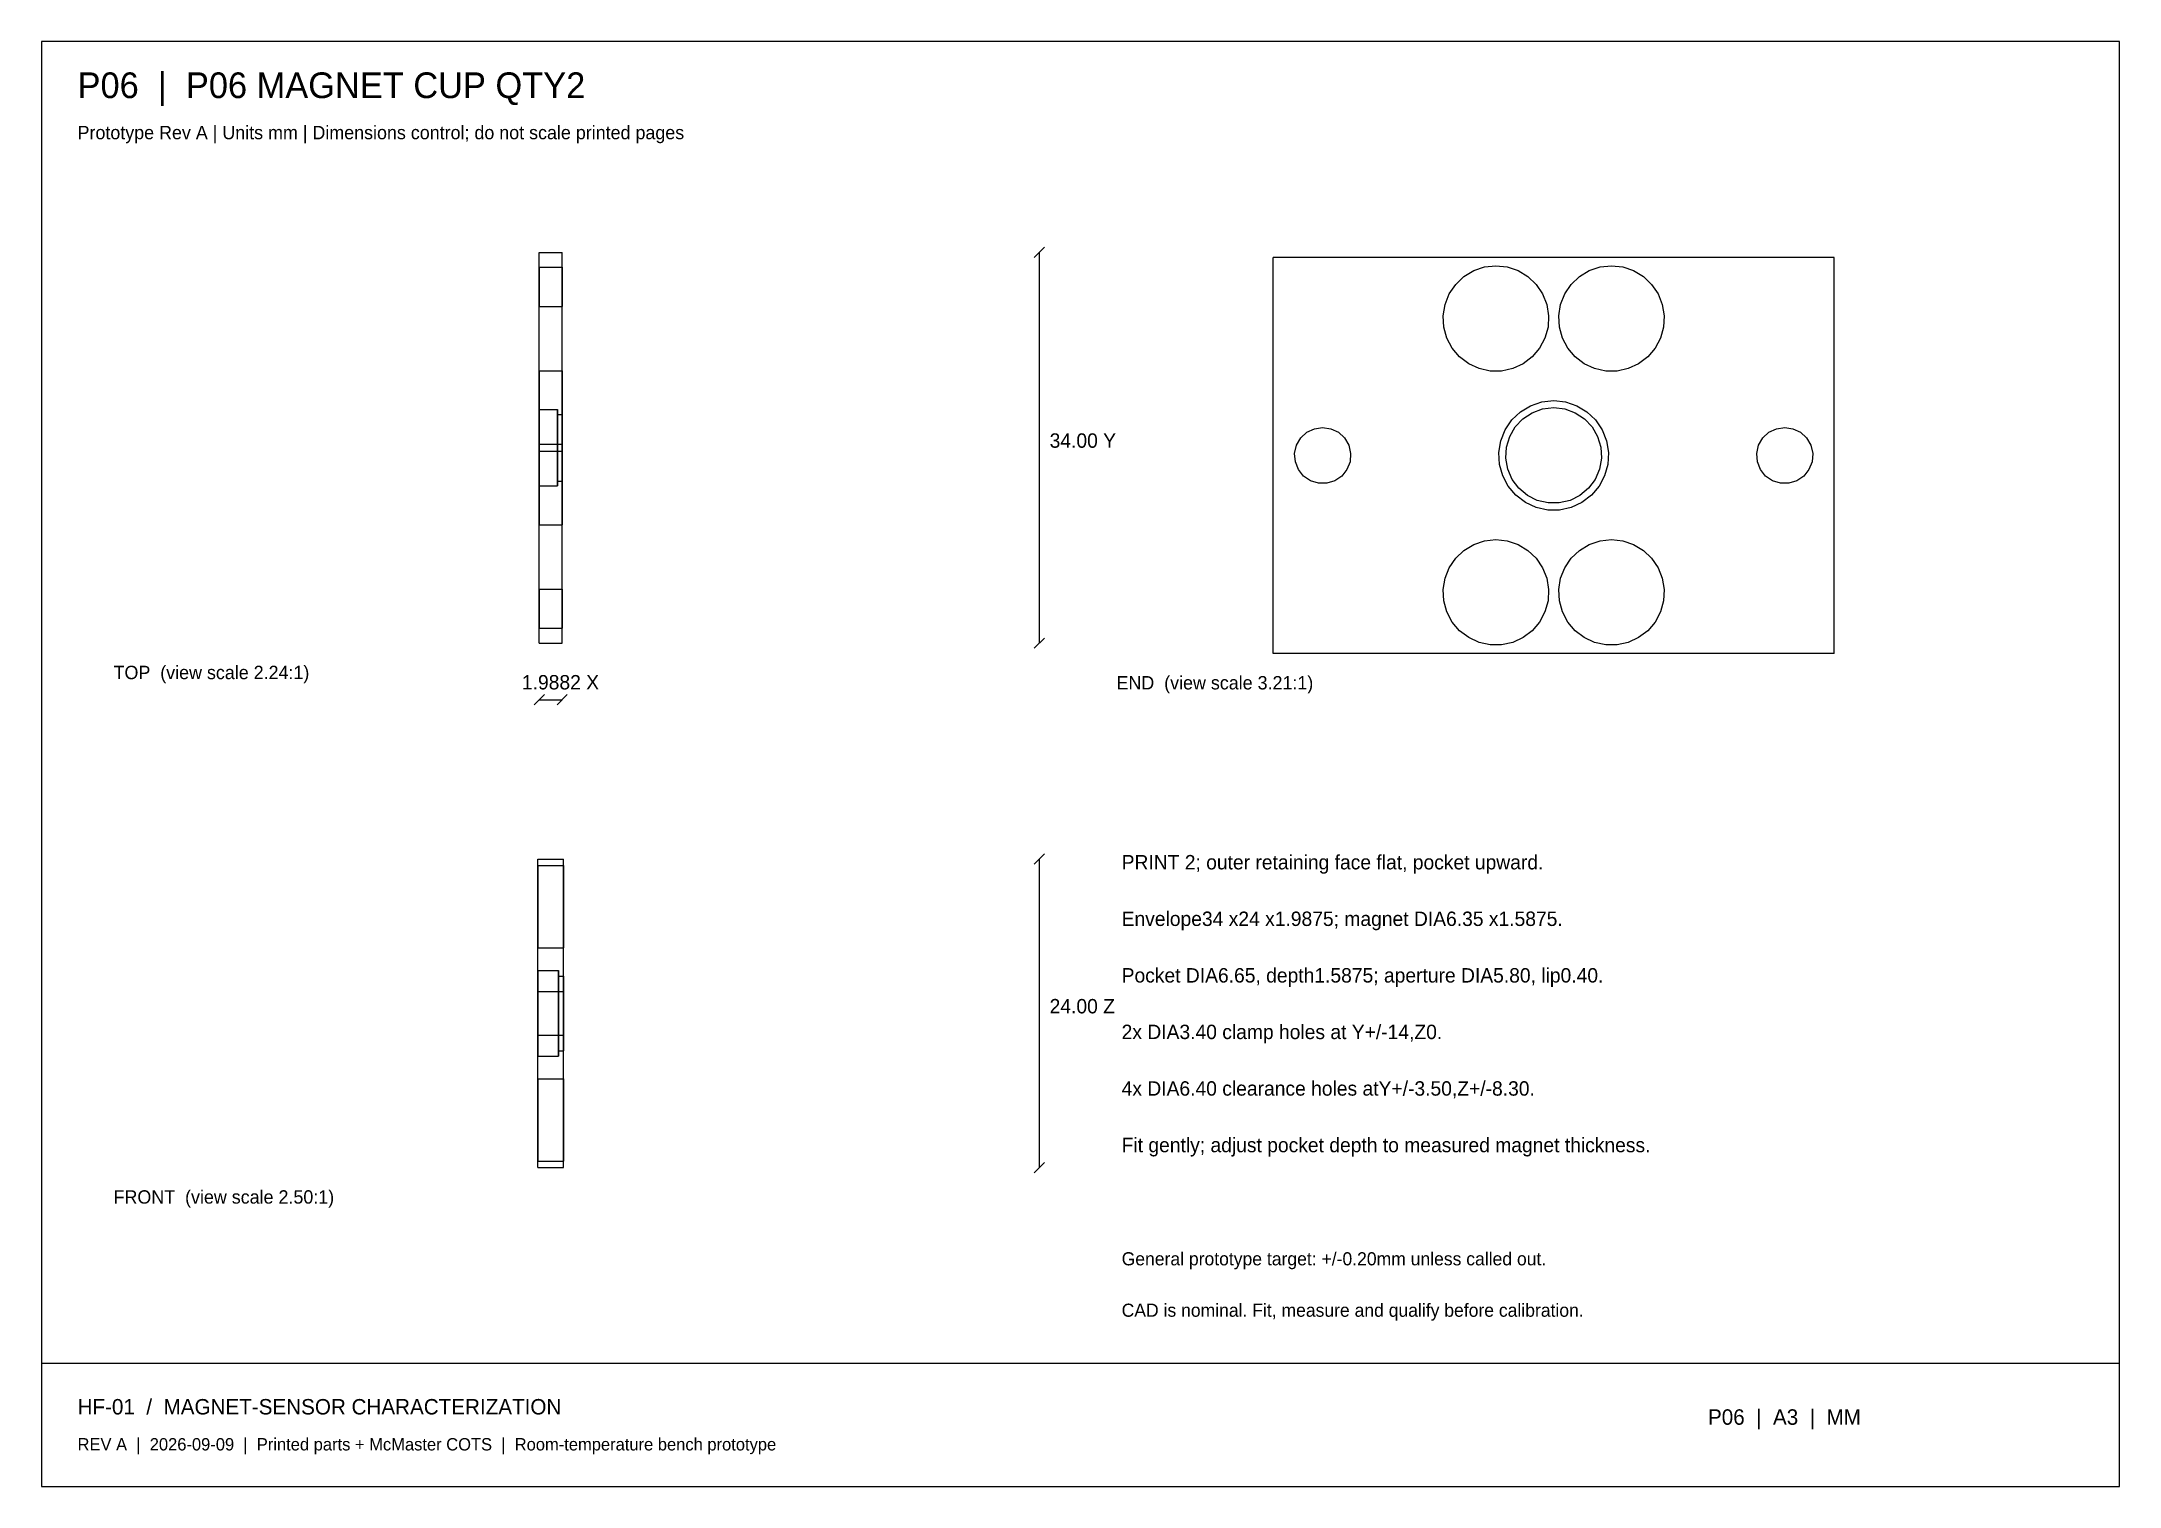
# Model space of a CAD drawing. Header units: millimetres. Extents: x 8 to 412, y 8 to 289.
import ezdxf

# ---------------------------------------------------------------- set-up
doc = ezdxf.new("R2010")
doc.units = ezdxf.units.MM
for name, color, linetype in [('DIM', 4, 'Continuous'), ('HIDDEN', 8, 'Continuous'), ('OUTLINE', 7, 'Continuous'), ('TEXT', 7, 'Continuous')]:
    doc.layers.add(name, color=color, linetype=linetype)

msp = doc.modelspace()

# ---------------------------------------------------------------- linework, layer by layer
at = {"layer": 'DIM'}
for points in [[(201, 247), (203, 249)], [(202, 172), (202, 248)], [(201, 171), (203, 173)], [(103.78, 160), (105.78, 162)], [(108.22, 160), (110.22, 162)], [(104.78, 161), (109.22, 161)], [(201, 129), (203, 131)], [(202, 70), (202, 130)], [(201, 69), (203, 71)]]:
    msp.add_lwpolyline(points, dxfattribs=at)
at = {"layer": 'HIDDEN'}
for points in [[(104.78, 172), (104.78, 248)], [(104.78, 248), (109.22, 248)], [(109.22, 172), (109.22, 248)], [(356.54, 247), (247.46, 247)], [(247.46, 170), (247.46, 247)], [(356.54, 170), (356.54, 247)], [(104.78, 237.49), (104.78, 237.59), (104.78, 237.87), (104.78, 238.32), (104.78, 238.92), (104.78, 239.65), (104.78, 240.45), (104.78, 241.29), (104.78, 242.14), (104.78, 242.94), (104.78, 243.66), (104.78, 244.27), (104.78, 244.72), (104.78, 245), (104.78, 245.09)], [(104.78, 245.09), (104.78, 245.07), (104.78, 245), (104.78, 244.88), (104.78, 244.72), (104.78, 244.51), (104.78, 244.27), (104.78, 243.98), (104.78, 243.66), (104.78, 243.32), (104.78, 242.94), (104.78, 242.55), (104.78, 242.14), (104.78, 241.72), (104.78, 241.29)], [(104.78, 245.09), (109.22, 245.09)], [(109.22, 237.49), (109.22, 237.59), (109.22, 237.87), (109.22, 238.32), (109.22, 238.92), (109.22, 239.65), (109.22, 240.45), (109.22, 241.29), (109.22, 242.14), (109.22, 242.94), (109.22, 243.66), (109.22, 244.27), (109.22, 244.72), (109.22, 245), (109.22, 245.09)], [(109.22, 245.09), (109.22, 245.07), (109.22, 245), (109.22, 244.88), (109.22, 244.72), (109.22, 244.51), (109.22, 244.27), (109.22, 243.98), (109.22, 243.66), (109.22, 243.32), (109.22, 242.94), (109.22, 242.55), (109.22, 242.14), (109.22, 241.72), (109.22, 241.29)], [(290.77, 245.4), (292.98, 245.16), (295.08, 244.45), (296.98, 243.3), (298.6, 241.78), (299.84, 239.94), (300.66, 237.88), (301.02, 235.68), (300.9, 233.47), (300.31, 231.33), (299.27, 229.37), (297.83, 227.68), (296.06, 226.33), (294.05, 225.4), (291.88, 224.92), (289.66, 224.92), (287.49, 225.4), (285.48, 226.33), (283.71, 227.68), (282.27, 229.37), (281.23, 231.33), (280.64, 233.47), (280.52, 235.68), (280.88, 237.88), (281.7, 239.94), (282.95, 241.78), (284.56, 243.3), (286.46, 244.45), (288.56, 245.16), (290.77, 245.4)], [(313.23, 245.4), (315.44, 245.16), (317.54, 244.45), (319.44, 243.3), (321.05, 241.78), (322.3, 239.94), (323.12, 237.88), (323.48, 235.68), (323.36, 233.47), (322.77, 231.33), (321.73, 229.37), (320.29, 227.68), (318.52, 226.33), (316.51, 225.4), (314.34, 224.92), (312.12, 224.92), (309.95, 225.4), (307.94, 226.33), (306.17, 227.68), (304.73, 229.37), (303.69, 231.33), (303.1, 233.47), (302.98, 235.68), (303.34, 237.88), (304.16, 239.94), (305.4, 241.78), (307.02, 243.3), (308.92, 244.45), (311.02, 245.16), (313.23, 245.4)], [(104.78, 241.29), (104.78, 240.87), (104.78, 240.45), (104.78, 240.04), (104.78, 239.65), (104.78, 239.27), (104.78, 238.92), (104.78, 238.61), (104.78, 238.32), (104.78, 238.08), (104.78, 237.87), (104.78, 237.71), (104.78, 237.59), (104.78, 237.52), (104.78, 237.49)], [(109.22, 241.29), (109.22, 240.87), (109.22, 240.45), (109.22, 240.04), (109.22, 239.65), (109.22, 239.27), (109.22, 238.92), (109.22, 238.61), (109.22, 238.32), (109.22, 238.08), (109.22, 237.87), (109.22, 237.71), (109.22, 237.59), (109.22, 237.52), (109.22, 237.49)], [(104.78, 237.49), (109.22, 237.49)], [(104.78, 210.67), (104.78, 210.85), (104.78, 211.38), (104.78, 212.23), (104.78, 213.36), (104.78, 214.72), (104.78, 216.23), (104.78, 217.82), (104.78, 219.42), (104.78, 220.93), (104.78, 222.28), (104.78, 223.42), (104.78, 224.27), (104.78, 224.8), (104.78, 224.98)], [(104.78, 224.98), (104.78, 224.93), (104.78, 224.8), (104.78, 224.58), (104.78, 224.27), (104.78, 223.88), (104.78, 223.42), (104.78, 222.88), (104.78, 222.28), (104.78, 221.63), (104.78, 220.93), (104.78, 220.19), (104.78, 219.42), (104.78, 218.62), (104.78, 217.82)], [(104.78, 210.67), (104.78, 210.85), (104.78, 211.38), (104.78, 212.23), (104.78, 213.36), (104.78, 214.72), (104.78, 216.23), (104.78, 217.82), (104.78, 219.42), (104.78, 220.93), (104.78, 222.28), (104.78, 223.42), (104.78, 224.27), (104.78, 224.8), (104.78, 224.98)], [(104.78, 224.98), (104.78, 224.93), (104.78, 224.8), (104.78, 224.58), (104.78, 224.27), (104.78, 223.88), (104.78, 223.42), (104.78, 222.88), (104.78, 222.28), (104.78, 221.63), (104.78, 220.93), (104.78, 220.19), (104.78, 219.42), (104.78, 218.62), (104.78, 217.82)], [(104.78, 224.98), (109.22, 224.98)], [(104.78, 224.98), (109.22, 224.98)], [(109.22, 210.67), (109.22, 210.85), (109.22, 211.38), (109.22, 212.23), (109.22, 213.36), (109.22, 214.72), (109.22, 216.23), (109.22, 217.82), (109.22, 219.42), (109.22, 220.93), (109.22, 222.28), (109.22, 223.42), (109.22, 224.27), (109.22, 224.8), (109.22, 224.98)], [(109.22, 224.98), (109.22, 224.93), (109.22, 224.8), (109.22, 224.58), (109.22, 224.27), (109.22, 223.88), (109.22, 223.42), (109.22, 222.88), (109.22, 222.28), (109.22, 221.63), (109.22, 220.93), (109.22, 220.19), (109.22, 219.42), (109.22, 218.62), (109.22, 217.82)], [(109.22, 210.67), (109.22, 210.85), (109.22, 211.38), (109.22, 212.23), (109.22, 213.36), (109.22, 214.72), (109.22, 216.23), (109.22, 217.82), (109.22, 219.42), (109.22, 220.93), (109.22, 222.28), (109.22, 223.42), (109.22, 224.27), (109.22, 224.8), (109.22, 224.98)], [(109.22, 224.98), (109.22, 224.93), (109.22, 224.8), (109.22, 224.58), (109.22, 224.27), (109.22, 223.88), (109.22, 223.42), (109.22, 222.88), (109.22, 222.28), (109.22, 221.63), (109.22, 220.93), (109.22, 220.19), (109.22, 219.42), (109.22, 218.62), (109.22, 217.82)], [(302, 219.17), (304.29, 218.92), (306.48, 218.18), (308.46, 216.99), (310.13, 215.41), (311.43, 213.5), (312.28, 211.35), (312.65, 209.08), (312.53, 206.77), (311.91, 204.55), (310.83, 202.51), (309.34, 200.76), (307.5, 199.36), (305.41, 198.39), (303.15, 197.89), (300.85, 197.89), (298.59, 198.39), (296.5, 199.36), (294.66, 200.76), (293.17, 202.51), (292.09, 204.55), (291.47, 206.77), (291.35, 209.08), (291.72, 211.35), (292.57, 213.5), (293.87, 215.41), (295.54, 216.99), (297.52, 218.18), (299.71, 218.92), (302, 219.17)], [(104.78, 217.82), (104.78, 217.02), (104.78, 216.23), (104.78, 215.46), (104.78, 214.72), (104.78, 214.02), (104.78, 213.36), (104.78, 212.77), (104.78, 212.23), (104.78, 211.77), (104.78, 211.38), (104.78, 211.07), (104.78, 210.85), (104.78, 210.72), (104.78, 210.67)], [(104.78, 217.82), (104.78, 217.02), (104.78, 216.23), (104.78, 215.46), (104.78, 214.72), (104.78, 214.02), (104.78, 213.36), (104.78, 212.77), (104.78, 212.23), (104.78, 211.77), (104.78, 211.38), (104.78, 211.07), (104.78, 210.85), (104.78, 210.72), (104.78, 210.67)], [(104.78, 202.57), (104.78, 202.75), (104.78, 203.3), (104.78, 204.19), (104.78, 205.37), (104.78, 206.78), (104.78, 208.35), (104.78, 210), (104.78, 211.65), (104.78, 213.22), (104.78, 214.63), (104.78, 215.81), (104.78, 216.7), (104.78, 217.25), (104.78, 217.43)], [(104.78, 217.43), (104.78, 217.39), (104.78, 217.25), (104.78, 217.02), (104.78, 216.7), (104.78, 216.29), (104.78, 215.81), (104.78, 215.26), (104.78, 214.63), (104.78, 213.95), (104.78, 213.22), (104.78, 212.45), (104.78, 211.65), (104.78, 210.83), (104.78, 210)], [(104.78, 217.43), (108.33, 217.43)], [(108.33, 202.57), (108.33, 202.75), (108.33, 203.3), (108.33, 204.19), (108.33, 205.37), (108.33, 206.78), (108.33, 208.35), (108.33, 210), (108.33, 211.65), (108.33, 213.22), (108.33, 214.63), (108.33, 215.81), (108.33, 216.7), (108.33, 217.25), (108.33, 217.43)], [(108.33, 217.43), (108.33, 217.39), (108.33, 217.25), (108.33, 217.02), (108.33, 216.7), (108.33, 216.29), (108.33, 215.81), (108.33, 215.26), (108.33, 214.63), (108.33, 213.95), (108.33, 213.22), (108.33, 212.45), (108.33, 211.65), (108.33, 210.83), (108.33, 210)], [(108.33, 203.52), (108.33, 203.68), (108.33, 204.16), (108.33, 204.93), (108.33, 205.96), (108.33, 207.19), (108.33, 208.56), (108.33, 210), (108.33, 211.44), (108.33, 212.81), (108.33, 214.04), (108.33, 215.07), (108.33, 215.84), (108.33, 216.32), (108.33, 216.48)], [(108.33, 216.48), (108.33, 216.44), (108.33, 216.32), (108.33, 216.12), (108.33, 215.84), (108.33, 215.49), (108.33, 215.07), (108.33, 214.58), (108.33, 214.04), (108.33, 213.45), (108.33, 212.81), (108.33, 212.14), (108.33, 211.44), (108.33, 210.73), (108.33, 210)], [(108.33, 216.48), (109.22, 216.48)], [(109.22, 217.82), (109.22, 217.02), (109.22, 216.23), (109.22, 215.46), (109.22, 214.72), (109.22, 214.02), (109.22, 213.36), (109.22, 212.77), (109.22, 212.23), (109.22, 211.77), (109.22, 211.38), (109.22, 211.07), (109.22, 210.85), (109.22, 210.72), (109.22, 210.67)], [(109.22, 217.82), (109.22, 217.02), (109.22, 216.23), (109.22, 215.46), (109.22, 214.72), (109.22, 214.02), (109.22, 213.36), (109.22, 212.77), (109.22, 212.23), (109.22, 211.77), (109.22, 211.38), (109.22, 211.07), (109.22, 210.85), (109.22, 210.72), (109.22, 210.67)], [(109.22, 203.52), (109.22, 203.68), (109.22, 204.16), (109.22, 204.93), (109.22, 205.96), (109.22, 207.19), (109.22, 208.56), (109.22, 210), (109.22, 211.44), (109.22, 212.81), (109.22, 214.04), (109.22, 215.07), (109.22, 215.84), (109.22, 216.32), (109.22, 216.48)], [(109.22, 216.48), (109.22, 216.44), (109.22, 216.32), (109.22, 216.12), (109.22, 215.84), (109.22, 215.49), (109.22, 215.07), (109.22, 214.58), (109.22, 214.04), (109.22, 213.45), (109.22, 212.81), (109.22, 212.14), (109.22, 211.44), (109.22, 210.73), (109.22, 210)], [(302, 217.8), (304.15, 217.55), (306.18, 216.81), (307.98, 215.63), (309.46, 214.06), (310.54, 212.19), (311.16, 210.12), (311.29, 207.96), (310.91, 205.83), (310.06, 203.85), (308.77, 202.12), (307.11, 200.73), (305.18, 199.76), (303.08, 199.26), (300.92, 199.26), (298.82, 199.76), (296.89, 200.73), (295.23, 202.12), (293.94, 203.85), (293.09, 205.83), (292.71, 207.96), (292.84, 210.12), (293.46, 212.19), (294.54, 214.06), (296.02, 215.63), (297.82, 216.81), (299.85, 217.55), (302, 217.8)], [(104.78, 210.67), (109.22, 210.67)], [(104.78, 210.67), (109.22, 210.67)], [(257.08, 213.95), (258.69, 213.71), (260.16, 213.01), (261.35, 211.9), (262.16, 210.49), (262.52, 208.91), (262.4, 207.29), (261.81, 205.77), (260.79, 204.5), (259.45, 203.59), (257.9, 203.11), (256.27, 203.11), (254.72, 203.59), (253.37, 204.5), (252.36, 205.77), (251.77, 207.29), (251.64, 208.91), (252.01, 210.49), (252.82, 211.9), (254.01, 213.01), (255.48, 213.71), (257.08, 213.95)], [(346.92, 213.95), (348.52, 213.71), (349.99, 213.01), (351.18, 211.9), (351.99, 210.49), (352.36, 208.91), (352.23, 207.29), (351.64, 205.77), (350.63, 204.5), (349.28, 203.59), (347.73, 203.11), (346.1, 203.11), (344.55, 203.59), (343.21, 204.5), (342.19, 205.77), (341.6, 207.29), (341.48, 208.91), (341.84, 210.49), (342.65, 211.9), (343.84, 213.01), (345.31, 213.71), (346.92, 213.95)], [(104.78, 210), (104.78, 209.17), (104.78, 208.35), (104.78, 207.55), (104.78, 206.78), (104.78, 206.05), (104.78, 205.37), (104.78, 204.74), (104.78, 204.19), (104.78, 203.71), (104.78, 203.3), (104.78, 202.98), (104.78, 202.75), (104.78, 202.61), (104.78, 202.57)], [(104.78, 195.02), (104.78, 195.2), (104.78, 195.73), (104.78, 196.58), (104.78, 197.72), (104.78, 199.07), (104.78, 200.58), (104.78, 202.18), (104.78, 203.77), (104.78, 205.28), (104.78, 206.64), (104.78, 207.77), (104.78, 208.62), (104.78, 209.15), (104.78, 209.33)], [(104.78, 209.33), (104.78, 209.28), (104.78, 209.15), (104.78, 208.93), (104.78, 208.62), (104.78, 208.23), (104.78, 207.77), (104.78, 207.23), (104.78, 206.64), (104.78, 205.98), (104.78, 205.28), (104.78, 204.54), (104.78, 203.77), (104.78, 202.98), (104.78, 202.18)], [(104.78, 195.02), (104.78, 195.2), (104.78, 195.73), (104.78, 196.58), (104.78, 197.72), (104.78, 199.07), (104.78, 200.58), (104.78, 202.18), (104.78, 203.77), (104.78, 205.28), (104.78, 206.64), (104.78, 207.77), (104.78, 208.62), (104.78, 209.15), (104.78, 209.33)], [(104.78, 209.33), (104.78, 209.28), (104.78, 209.15), (104.78, 208.93), (104.78, 208.62), (104.78, 208.23), (104.78, 207.77), (104.78, 207.23), (104.78, 206.64), (104.78, 205.98), (104.78, 205.28), (104.78, 204.54), (104.78, 203.77), (104.78, 202.98), (104.78, 202.18)], [(104.78, 209.33), (109.22, 209.33)], [(104.78, 209.33), (109.22, 209.33)], [(108.33, 210), (108.33, 209.17), (108.33, 208.35), (108.33, 207.55), (108.33, 206.78), (108.33, 206.05), (108.33, 205.37), (108.33, 204.74), (108.33, 204.19), (108.33, 203.71), (108.33, 203.3), (108.33, 202.98), (108.33, 202.75), (108.33, 202.61), (108.33, 202.57)], [(108.33, 210), (108.33, 209.27), (108.33, 208.56), (108.33, 207.86), (108.33, 207.19), (108.33, 206.55), (108.33, 205.96), (108.33, 205.42), (108.33, 204.93), (108.33, 204.51), (108.33, 204.16), (108.33, 203.88), (108.33, 203.68), (108.33, 203.56), (108.33, 203.52)], [(109.22, 210), (109.22, 209.27), (109.22, 208.56), (109.22, 207.86), (109.22, 207.19), (109.22, 206.55), (109.22, 205.96), (109.22, 205.42), (109.22, 204.93), (109.22, 204.51), (109.22, 204.16), (109.22, 203.88), (109.22, 203.68), (109.22, 203.56), (109.22, 203.52)], [(109.22, 195.02), (109.22, 195.2), (109.22, 195.73), (109.22, 196.58), (109.22, 197.72), (109.22, 199.07), (109.22, 200.58), (109.22, 202.18), (109.22, 203.77), (109.22, 205.28), (109.22, 206.64), (109.22, 207.77), (109.22, 208.62), (109.22, 209.15), (109.22, 209.33)], [(109.22, 209.33), (109.22, 209.28), (109.22, 209.15), (109.22, 208.93), (109.22, 208.62), (109.22, 208.23), (109.22, 207.77), (109.22, 207.23), (109.22, 206.64), (109.22, 205.98), (109.22, 205.28), (109.22, 204.54), (109.22, 203.77), (109.22, 202.98), (109.22, 202.18)], [(109.22, 195.02), (109.22, 195.2), (109.22, 195.73), (109.22, 196.58), (109.22, 197.72), (109.22, 199.07), (109.22, 200.58), (109.22, 202.18), (109.22, 203.77), (109.22, 205.28), (109.22, 206.64), (109.22, 207.77), (109.22, 208.62), (109.22, 209.15), (109.22, 209.33)], [(109.22, 209.33), (109.22, 209.28), (109.22, 209.15), (109.22, 208.93), (109.22, 208.62), (109.22, 208.23), (109.22, 207.77), (109.22, 207.23), (109.22, 206.64), (109.22, 205.98), (109.22, 205.28), (109.22, 204.54), (109.22, 203.77), (109.22, 202.98), (109.22, 202.18)], [(104.78, 202.57), (108.33, 202.57)], [(104.78, 202.18), (104.78, 201.38), (104.78, 200.58), (104.78, 199.81), (104.78, 199.07), (104.78, 198.37), (104.78, 197.72), (104.78, 197.12), (104.78, 196.58), (104.78, 196.12), (104.78, 195.73), (104.78, 195.42), (104.78, 195.2), (104.78, 195.07), (104.78, 195.02)], [(104.78, 202.18), (104.78, 201.38), (104.78, 200.58), (104.78, 199.81), (104.78, 199.07), (104.78, 198.37), (104.78, 197.72), (104.78, 197.12), (104.78, 196.58), (104.78, 196.12), (104.78, 195.73), (104.78, 195.42), (104.78, 195.2), (104.78, 195.07), (104.78, 195.02)], [(108.33, 203.52), (109.22, 203.52)], [(109.22, 202.18), (109.22, 201.38), (109.22, 200.58), (109.22, 199.81), (109.22, 199.07), (109.22, 198.37), (109.22, 197.72), (109.22, 197.12), (109.22, 196.58), (109.22, 196.12), (109.22, 195.73), (109.22, 195.42), (109.22, 195.2), (109.22, 195.07), (109.22, 195.02)], [(109.22, 202.18), (109.22, 201.38), (109.22, 200.58), (109.22, 199.81), (109.22, 199.07), (109.22, 198.37), (109.22, 197.72), (109.22, 197.12), (109.22, 196.58), (109.22, 196.12), (109.22, 195.73), (109.22, 195.42), (109.22, 195.2), (109.22, 195.07), (109.22, 195.02)], [(104.78, 195.02), (109.22, 195.02)], [(104.78, 195.02), (109.22, 195.02)], [(290.77, 192.14), (292.98, 191.9), (295.08, 191.19), (296.98, 190.04), (298.6, 188.52), (299.84, 186.68), (300.66, 184.62), (301.02, 182.43), (300.9, 180.21), (300.31, 178.07), (299.27, 176.11), (297.83, 174.42), (296.06, 173.07), (294.05, 172.14), (291.88, 171.66), (289.66, 171.66), (287.49, 172.14), (285.48, 173.07), (283.71, 174.42), (282.27, 176.11), (281.23, 178.07), (280.64, 180.21), (280.52, 182.43), (280.88, 184.62), (281.7, 186.68), (282.95, 188.52), (284.56, 190.04), (286.46, 191.19), (288.56, 191.9), (290.77, 192.14)], [(313.23, 192.14), (315.44, 191.9), (317.54, 191.19), (319.44, 190.04), (321.05, 188.52), (322.3, 186.68), (323.12, 184.62), (323.48, 182.43), (323.36, 180.21), (322.77, 178.07), (321.73, 176.11), (320.29, 174.42), (318.52, 173.07), (316.51, 172.14), (314.34, 171.66), (312.12, 171.66), (309.95, 172.14), (307.94, 173.07), (306.17, 174.42), (304.73, 176.11), (303.69, 178.07), (303.1, 180.21), (302.98, 182.43), (303.34, 184.62), (304.16, 186.68), (305.4, 188.52), (307.02, 190.04), (308.92, 191.19), (311.02, 191.9), (313.23, 192.14)], [(104.78, 174.91), (104.78, 175), (104.78, 175.28), (104.78, 175.73), (104.78, 176.34), (104.78, 177.06), (104.78, 177.86), (104.78, 178.71), (104.78, 179.55), (104.78, 180.35), (104.78, 181.08), (104.78, 181.68), (104.78, 182.13), (104.78, 182.41), (104.78, 182.51)], [(104.78, 182.51), (104.78, 182.48), (104.78, 182.41), (104.78, 182.29), (104.78, 182.13), (104.78, 181.92), (104.78, 181.68), (104.78, 181.39), (104.78, 181.08), (104.78, 180.73), (104.78, 180.35), (104.78, 179.96), (104.78, 179.55), (104.78, 179.13), (104.78, 178.71)], [(104.78, 182.51), (109.22, 182.51)], [(109.22, 174.91), (109.22, 175), (109.22, 175.28), (109.22, 175.73), (109.22, 176.34), (109.22, 177.06), (109.22, 177.86), (109.22, 178.71), (109.22, 179.55), (109.22, 180.35), (109.22, 181.08), (109.22, 181.68), (109.22, 182.13), (109.22, 182.41), (109.22, 182.51)], [(109.22, 182.51), (109.22, 182.48), (109.22, 182.41), (109.22, 182.29), (109.22, 182.13), (109.22, 181.92), (109.22, 181.68), (109.22, 181.39), (109.22, 181.08), (109.22, 180.73), (109.22, 180.35), (109.22, 179.96), (109.22, 179.55), (109.22, 179.13), (109.22, 178.71)], [(104.78, 178.71), (104.78, 178.28), (104.78, 177.86), (104.78, 177.45), (104.78, 177.06), (104.78, 176.68), (104.78, 176.34), (104.78, 176.02), (104.78, 175.73), (104.78, 175.49), (104.78, 175.28), (104.78, 175.12), (104.78, 175), (104.78, 174.93), (104.78, 174.91)], [(109.22, 178.71), (109.22, 178.28), (109.22, 177.86), (109.22, 177.45), (109.22, 177.06), (109.22, 176.68), (109.22, 176.34), (109.22, 176.02), (109.22, 175.73), (109.22, 175.49), (109.22, 175.28), (109.22, 175.12), (109.22, 175), (109.22, 174.93), (109.22, 174.91)], [(104.78, 174.91), (109.22, 174.91)], [(104.78, 172), (109.22, 172)], [(356.54, 170), (247.46, 170)], [(104.52, 70), (104.52, 130)], [(104.52, 130), (109.48, 130)], [(109.48, 70), (109.48, 130)], [(104.52, 128.75), (104.52, 128.55), (104.52, 127.96), (104.52, 127), (104.52, 125.74), (104.52, 124.22), (104.52, 122.53), (104.52, 120.75), (104.52, 118.97), (104.52, 117.28), (104.52, 115.76), (104.52, 114.5), (104.52, 113.54), (104.52, 112.95), (104.52, 112.75)], [(104.52, 112.75), (104.52, 112.95), (104.52, 113.54), (104.52, 114.5), (104.52, 115.76), (104.52, 117.28), (104.52, 118.97), (104.52, 120.75), (104.52, 122.53), (104.52, 124.22), (104.52, 125.74), (104.52, 127), (104.52, 127.96), (104.52, 128.55), (104.52, 128.75)], [(104.52, 128.75), (104.52, 128.55), (104.52, 127.96), (104.52, 127), (104.52, 125.74), (104.52, 124.22), (104.52, 122.53), (104.52, 120.75), (104.52, 118.97), (104.52, 117.28), (104.52, 115.76), (104.52, 114.5), (104.52, 113.54), (104.52, 112.95), (104.52, 112.75)], [(104.52, 112.75), (104.52, 112.95), (104.52, 113.54), (104.52, 114.5), (104.52, 115.76), (104.52, 117.28), (104.52, 118.97), (104.52, 120.75), (104.52, 122.53), (104.52, 124.22), (104.52, 125.74), (104.52, 127), (104.52, 127.96), (104.52, 128.55), (104.52, 128.75)], [(104.52, 128.75), (109.48, 128.75)], [(104.52, 128.75), (109.48, 128.75)], [(109.48, 128.75), (109.48, 128.55), (109.48, 127.96), (109.48, 127), (109.48, 125.74), (109.48, 124.22), (109.48, 122.53), (109.48, 120.75), (109.48, 118.97), (109.48, 117.28), (109.48, 115.76), (109.48, 114.5), (109.48, 113.54), (109.48, 112.95), (109.48, 112.75)], [(109.48, 112.75), (109.48, 112.95), (109.48, 113.54), (109.48, 114.5), (109.48, 115.76), (109.48, 117.28), (109.48, 118.97), (109.48, 120.75), (109.48, 122.53), (109.48, 124.22), (109.48, 125.74), (109.48, 127), (109.48, 127.96), (109.48, 128.55), (109.48, 128.75)], [(109.48, 128.75), (109.48, 128.55), (109.48, 127.96), (109.48, 127), (109.48, 125.74), (109.48, 124.22), (109.48, 122.53), (109.48, 120.75), (109.48, 118.97), (109.48, 117.28), (109.48, 115.76), (109.48, 114.5), (109.48, 113.54), (109.48, 112.95), (109.48, 112.75)], [(109.48, 112.75), (109.48, 112.95), (109.48, 113.54), (109.48, 114.5), (109.48, 115.76), (109.48, 117.28), (109.48, 118.97), (109.48, 120.75), (109.48, 122.53), (109.48, 124.22), (109.48, 125.74), (109.48, 127), (109.48, 127.96), (109.48, 128.55), (109.48, 128.75)], [(104.52, 112.75), (109.48, 112.75)], [(104.52, 112.75), (109.48, 112.75)], [(104.52, 108.31), (104.52, 108.1), (104.52, 107.49), (104.52, 106.5), (104.52, 105.18), (104.52, 103.61), (104.52, 101.85), (104.52, 100), (104.52, 98.15), (104.52, 96.39), (104.52, 94.82), (104.52, 93.5), (104.52, 92.51), (104.52, 91.9), (104.52, 91.69)], [(104.52, 91.69), (104.52, 91.9), (104.52, 92.51), (104.52, 93.5), (104.52, 94.82), (104.52, 96.39), (104.52, 98.15), (104.52, 100), (104.52, 101.85), (104.52, 103.61), (104.52, 105.18), (104.52, 106.5), (104.52, 107.49), (104.52, 108.1), (104.52, 108.31)], [(104.52, 108.31), (108.48, 108.31)], [(108.48, 108.31), (108.48, 108.1), (108.48, 107.49), (108.48, 106.5), (108.48, 105.18), (108.48, 103.61), (108.48, 101.85), (108.48, 100), (108.48, 98.15), (108.48, 96.39), (108.48, 94.82), (108.48, 93.5), (108.48, 92.51), (108.48, 91.9), (108.48, 91.69)], [(108.48, 91.69), (108.48, 91.9), (108.48, 92.51), (108.48, 93.5), (108.48, 94.82), (108.48, 96.39), (108.48, 98.15), (108.48, 100), (108.48, 101.85), (108.48, 103.61), (108.48, 105.18), (108.48, 106.5), (108.48, 107.49), (108.48, 108.1), (108.48, 108.31)], [(108.48, 107.25), (108.48, 107.07), (108.48, 106.53), (108.48, 105.67), (108.48, 104.52), (108.48, 103.15), (108.48, 101.61), (108.48, 100), (108.48, 98.39), (108.48, 96.85), (108.48, 95.48), (108.48, 94.33), (108.48, 93.47), (108.48, 92.93), (108.48, 92.75)], [(108.48, 92.75), (108.48, 92.93), (108.48, 93.47), (108.48, 94.33), (108.48, 95.48), (108.48, 96.85), (108.48, 98.39), (108.48, 100), (108.48, 101.61), (108.48, 103.15), (108.48, 104.52), (108.48, 105.67), (108.48, 106.53), (108.48, 107.07), (108.48, 107.25)], [(108.48, 107.25), (109.48, 107.25)], [(109.48, 107.25), (109.48, 107.07), (109.48, 106.53), (109.48, 105.67), (109.48, 104.52), (109.48, 103.15), (109.48, 101.61), (109.48, 100), (109.48, 98.39), (109.48, 96.85), (109.48, 95.48), (109.48, 94.33), (109.48, 93.47), (109.48, 92.93), (109.48, 92.75)], [(109.48, 92.75), (109.48, 92.93), (109.48, 93.47), (109.48, 94.33), (109.48, 95.48), (109.48, 96.85), (109.48, 98.39), (109.48, 100), (109.48, 101.61), (109.48, 103.15), (109.48, 104.52), (109.48, 105.67), (109.48, 106.53), (109.48, 107.07), (109.48, 107.25)], [(104.52, 104.25), (104.52, 104.14), (104.52, 103.83), (104.52, 103.32), (104.52, 102.65), (104.52, 101.84), (104.52, 100.95), (104.52, 100), (104.52, 99.05), (104.52, 98.16), (104.52, 97.35), (104.52, 96.68), (104.52, 96.17), (104.52, 95.86), (104.52, 95.75)], [(104.52, 95.75), (104.52, 95.86), (104.52, 96.17), (104.52, 96.68), (104.52, 97.35), (104.52, 98.16), (104.52, 99.05), (104.52, 100), (104.52, 100.95), (104.52, 101.84), (104.52, 102.65), (104.52, 103.32), (104.52, 103.83), (104.52, 104.14), (104.52, 104.25)], [(104.52, 104.25), (104.52, 104.14), (104.52, 103.83), (104.52, 103.32), (104.52, 102.65), (104.52, 101.84), (104.52, 100.95), (104.52, 100), (104.52, 99.05), (104.52, 98.16), (104.52, 97.35), (104.52, 96.68), (104.52, 96.17), (104.52, 95.86), (104.52, 95.75)], [(104.52, 95.75), (104.52, 95.86), (104.52, 96.17), (104.52, 96.68), (104.52, 97.35), (104.52, 98.16), (104.52, 99.05), (104.52, 100), (104.52, 100.95), (104.52, 101.84), (104.52, 102.65), (104.52, 103.32), (104.52, 103.83), (104.52, 104.14), (104.52, 104.25)], [(104.52, 104.25), (109.48, 104.25)], [(104.52, 104.25), (109.48, 104.25)], [(109.48, 104.25), (109.48, 104.14), (109.48, 103.83), (109.48, 103.32), (109.48, 102.65), (109.48, 101.84), (109.48, 100.95), (109.48, 100), (109.48, 99.05), (109.48, 98.16), (109.48, 97.35), (109.48, 96.68), (109.48, 96.17), (109.48, 95.86), (109.48, 95.75)], [(109.48, 95.75), (109.48, 95.86), (109.48, 96.17), (109.48, 96.68), (109.48, 97.35), (109.48, 98.16), (109.48, 99.05), (109.48, 100), (109.48, 100.95), (109.48, 101.84), (109.48, 102.65), (109.48, 103.32), (109.48, 103.83), (109.48, 104.14), (109.48, 104.25)], [(109.48, 104.25), (109.48, 104.14), (109.48, 103.83), (109.48, 103.32), (109.48, 102.65), (109.48, 101.84), (109.48, 100.95), (109.48, 100), (109.48, 99.05), (109.48, 98.16), (109.48, 97.35), (109.48, 96.68), (109.48, 96.17), (109.48, 95.86), (109.48, 95.75)], [(109.48, 95.75), (109.48, 95.86), (109.48, 96.17), (109.48, 96.68), (109.48, 97.35), (109.48, 98.16), (109.48, 99.05), (109.48, 100), (109.48, 100.95), (109.48, 101.84), (109.48, 102.65), (109.48, 103.32), (109.48, 103.83), (109.48, 104.14), (109.48, 104.25)], [(104.52, 95.75), (109.48, 95.75)], [(104.52, 95.75), (109.48, 95.75)], [(104.52, 91.69), (108.48, 91.69)], [(108.48, 92.75), (109.48, 92.75)], [(104.52, 87.25), (104.52, 87.05), (104.52, 86.46), (104.52, 85.5), (104.52, 84.24), (104.52, 82.72), (104.52, 81.03), (104.52, 79.25), (104.52, 77.47), (104.52, 75.78), (104.52, 74.26), (104.52, 73), (104.52, 72.04), (104.52, 71.45), (104.52, 71.25)], [(104.52, 71.25), (104.52, 71.45), (104.52, 72.04), (104.52, 73), (104.52, 74.26), (104.52, 75.78), (104.52, 77.47), (104.52, 79.25), (104.52, 81.03), (104.52, 82.72), (104.52, 84.24), (104.52, 85.5), (104.52, 86.46), (104.52, 87.05), (104.52, 87.25)], [(104.52, 87.25), (104.52, 87.05), (104.52, 86.46), (104.52, 85.5), (104.52, 84.24), (104.52, 82.72), (104.52, 81.03), (104.52, 79.25), (104.52, 77.47), (104.52, 75.78), (104.52, 74.26), (104.52, 73), (104.52, 72.04), (104.52, 71.45), (104.52, 71.25)], [(104.52, 71.25), (104.52, 71.45), (104.52, 72.04), (104.52, 73), (104.52, 74.26), (104.52, 75.78), (104.52, 77.47), (104.52, 79.25), (104.52, 81.03), (104.52, 82.72), (104.52, 84.24), (104.52, 85.5), (104.52, 86.46), (104.52, 87.05), (104.52, 87.25)], [(104.52, 87.25), (109.48, 87.25)], [(104.52, 87.25), (109.48, 87.25)], [(109.48, 87.25), (109.48, 87.05), (109.48, 86.46), (109.48, 85.5), (109.48, 84.24), (109.48, 82.72), (109.48, 81.03), (109.48, 79.25), (109.48, 77.47), (109.48, 75.78), (109.48, 74.26), (109.48, 73), (109.48, 72.04), (109.48, 71.45), (109.48, 71.25)], [(109.48, 71.25), (109.48, 71.45), (109.48, 72.04), (109.48, 73), (109.48, 74.26), (109.48, 75.78), (109.48, 77.47), (109.48, 79.25), (109.48, 81.03), (109.48, 82.72), (109.48, 84.24), (109.48, 85.5), (109.48, 86.46), (109.48, 87.05), (109.48, 87.25)], [(109.48, 87.25), (109.48, 87.05), (109.48, 86.46), (109.48, 85.5), (109.48, 84.24), (109.48, 82.72), (109.48, 81.03), (109.48, 79.25), (109.48, 77.47), (109.48, 75.78), (109.48, 74.26), (109.48, 73), (109.48, 72.04), (109.48, 71.45), (109.48, 71.25)], [(109.48, 71.25), (109.48, 71.45), (109.48, 72.04), (109.48, 73), (109.48, 74.26), (109.48, 75.78), (109.48, 77.47), (109.48, 79.25), (109.48, 81.03), (109.48, 82.72), (109.48, 84.24), (109.48, 85.5), (109.48, 86.46), (109.48, 87.05), (109.48, 87.25)], [(104.52, 71.25), (109.48, 71.25)], [(104.52, 71.25), (109.48, 71.25)], [(104.52, 70), (109.48, 70)]]:
    msp.add_lwpolyline(points, dxfattribs=at)
at = {"layer": 'OUTLINE'}
for points in [[(8, 8), (412, 8), (412, 289), (8, 289), (8, 8)], [(104.78, 172), (104.78, 248)], [(104.78, 248), (109.22, 248)], [(109.22, 172), (109.22, 248)], [(356.54, 247), (247.46, 247)], [(247.46, 170), (247.46, 247)], [(356.54, 170), (356.54, 247)], [(290.77, 245.4), (292.98, 245.16), (295.08, 244.45), (296.98, 243.3), (298.6, 241.78), (299.84, 239.94), (300.66, 237.88), (301.02, 235.68), (300.9, 233.47), (300.31, 231.33), (299.27, 229.37), (297.83, 227.68), (296.06, 226.33), (294.05, 225.4), (291.88, 224.92), (289.66, 224.92), (287.49, 225.4), (285.48, 226.33), (283.71, 227.68), (282.27, 229.37), (281.23, 231.33), (280.64, 233.47), (280.52, 235.68), (280.88, 237.88), (281.7, 239.94), (282.95, 241.78), (284.56, 243.3), (286.46, 244.45), (288.56, 245.16), (290.77, 245.4)], [(313.23, 245.4), (315.44, 245.16), (317.54, 244.45), (319.44, 243.3), (321.05, 241.78), (322.3, 239.94), (323.12, 237.88), (323.48, 235.68), (323.36, 233.47), (322.77, 231.33), (321.73, 229.37), (320.29, 227.68), (318.52, 226.33), (316.51, 225.4), (314.34, 224.92), (312.12, 224.92), (309.95, 225.4), (307.94, 226.33), (306.17, 227.68), (304.73, 229.37), (303.69, 231.33), (303.1, 233.47), (302.98, 235.68), (303.34, 237.88), (304.16, 239.94), (305.4, 241.78), (307.02, 243.3), (308.92, 244.45), (311.02, 245.16), (313.23, 245.4)], [(302, 219.17), (304.29, 218.92), (306.48, 218.18), (308.46, 216.99), (310.13, 215.41), (311.43, 213.5), (312.28, 211.35), (312.65, 209.08), (312.53, 206.77), (311.91, 204.55), (310.83, 202.51), (309.34, 200.76), (307.5, 199.36), (305.41, 198.39), (303.15, 197.89), (300.85, 197.89), (298.59, 198.39), (296.5, 199.36), (294.66, 200.76), (293.17, 202.51), (292.09, 204.55), (291.47, 206.77), (291.35, 209.08), (291.72, 211.35), (292.57, 213.5), (293.87, 215.41), (295.54, 216.99), (297.52, 218.18), (299.71, 218.92), (302, 219.17)], [(302, 217.8), (304.15, 217.55), (306.18, 216.81), (307.98, 215.63), (309.46, 214.06), (310.54, 212.19), (311.16, 210.12), (311.29, 207.96), (310.91, 205.83), (310.06, 203.85), (308.77, 202.12), (307.11, 200.73), (305.18, 199.76), (303.08, 199.26), (300.92, 199.26), (298.82, 199.76), (296.89, 200.73), (295.23, 202.12), (293.94, 203.85), (293.09, 205.83), (292.71, 207.96), (292.84, 210.12), (293.46, 212.19), (294.54, 214.06), (296.02, 215.63), (297.82, 216.81), (299.85, 217.55), (302, 217.8)], [(257.08, 213.95), (258.69, 213.71), (260.16, 213.01), (261.35, 211.9), (262.16, 210.49), (262.52, 208.91), (262.4, 207.29), (261.81, 205.77), (260.79, 204.5), (259.45, 203.59), (257.9, 203.11), (256.27, 203.11), (254.72, 203.59), (253.37, 204.5), (252.36, 205.77), (251.77, 207.29), (251.64, 208.91), (252.01, 210.49), (252.82, 211.9), (254.01, 213.01), (255.48, 213.71), (257.08, 213.95)], [(346.92, 213.95), (348.52, 213.71), (349.99, 213.01), (351.18, 211.9), (351.99, 210.49), (352.36, 208.91), (352.23, 207.29), (351.64, 205.77), (350.63, 204.5), (349.28, 203.59), (347.73, 203.11), (346.1, 203.11), (344.55, 203.59), (343.21, 204.5), (342.19, 205.77), (341.6, 207.29), (341.48, 208.91), (341.84, 210.49), (342.65, 211.9), (343.84, 213.01), (345.31, 213.71), (346.92, 213.95)], [(290.77, 192.14), (292.98, 191.9), (295.08, 191.19), (296.98, 190.04), (298.6, 188.52), (299.84, 186.68), (300.66, 184.62), (301.02, 182.43), (300.9, 180.21), (300.31, 178.07), (299.27, 176.11), (297.83, 174.42), (296.06, 173.07), (294.05, 172.14), (291.88, 171.66), (289.66, 171.66), (287.49, 172.14), (285.48, 173.07), (283.71, 174.42), (282.27, 176.11), (281.23, 178.07), (280.64, 180.21), (280.52, 182.43), (280.88, 184.62), (281.7, 186.68), (282.95, 188.52), (284.56, 190.04), (286.46, 191.19), (288.56, 191.9), (290.77, 192.14)], [(313.23, 192.14), (315.44, 191.9), (317.54, 191.19), (319.44, 190.04), (321.05, 188.52), (322.3, 186.68), (323.12, 184.62), (323.48, 182.43), (323.36, 180.21), (322.77, 178.07), (321.73, 176.11), (320.29, 174.42), (318.52, 173.07), (316.51, 172.14), (314.34, 171.66), (312.12, 171.66), (309.95, 172.14), (307.94, 173.07), (306.17, 174.42), (304.73, 176.11), (303.69, 178.07), (303.1, 180.21), (302.98, 182.43), (303.34, 184.62), (304.16, 186.68), (305.4, 188.52), (307.02, 190.04), (308.92, 191.19), (311.02, 191.9), (313.23, 192.14)], [(104.78, 172), (109.22, 172)], [(356.54, 170), (247.46, 170)], [(104.52, 70), (104.52, 130)], [(104.52, 130), (109.48, 130)], [(109.48, 70), (109.48, 130)], [(104.52, 70), (109.48, 70)], [(8, 32), (412, 32)]]:
    msp.add_lwpolyline(points, dxfattribs=at)

# ---------------------------------------------------------------- texts
at = {"layer": 'DIM'}
for s, p in [('34.00 Y', (204, 210)), ('1.9882 X', (101.4, 163)), ('24.00 Z', (204, 100))]:
    msp.add_text(s, height=2.8, dxfattribs=at).set_placement(p)
at = {"layer": 'TEXT'}
for s, height, p in [('P06  |  P06 MAGNET CUP QTY2', 5, (15, 278)), ('Prototype Rev A | Units mm | Dimensions control; do not scale printed pages', 2.6, (15, 270)), ('TOP  (view scale 2.24:1)', 2.6, (22, 165)), ('END  (view scale 3.21:1)', 2.6, (217, 163)), ('PRINT 2; outer retaining face flat, pocket upward.', 2.8, (218, 128)), ('Envelope34 x24 x1.9875; magnet DIA6.35 x1.5875.', 2.8, (218, 117)), ('Pocket DIA6.65, depth1.5875; aperture DIA5.80, lip0.40.', 2.8, (218, 106)), ('2x DIA3.40 clamp holes at Y+/-14,Z0.', 2.8, (218, 95)), ('4x DIA6.40 clearance holes atY+/-3.50,Z+/-8.30.', 2.8, (218, 84)), ('Fit gently; adjust pocket depth to measured magnet thickness.', 2.8, (218, 73)), ('FRONT  (view scale 2.50:1)', 2.6, (22, 63)), ('General prototype target: +/-0.20mm unless called out.', 2.55, (218, 51)), ('CAD is nominal. Fit, measure and qualify before calibration.', 2.55, (218, 41)), ('HF-01  /  MAGNET-SENSOR CHARACTERIZATION', 3, (15, 22)), ('P06  |  A3  |  MM', 3, (332, 20)), ('REV A  |  2026-09-09  |  Printed parts + McMaster COTS  |  Room-temperature bench prototype', 2.4, (15, 15))]:
    msp.add_text(s, height=height, dxfattribs=at).set_placement(p)

doc.saveas('drawing.dxf')
